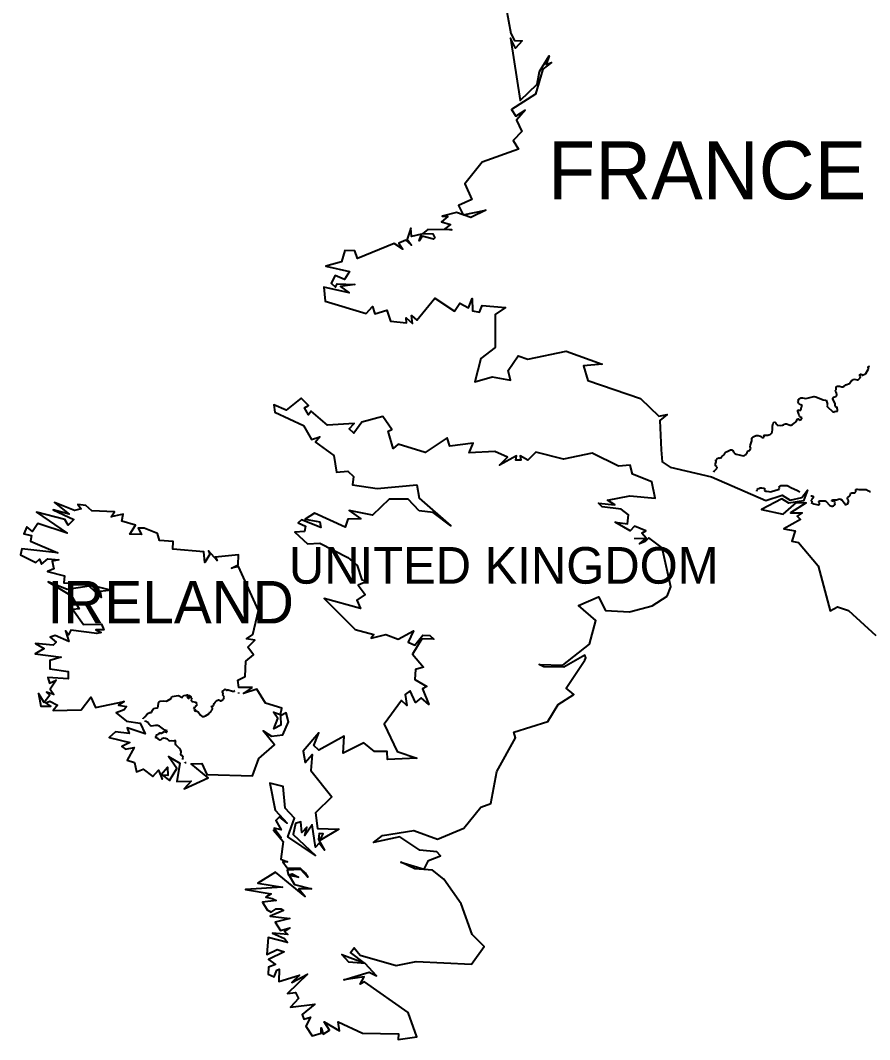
# Model space of a CAD drawing. Header units: metres. Extents: x 0 to 1325, y -1 to 773.
# Drawn here: x 624 to 682.6, y 141.2 to 211.6 of the extents above; entities that cross this region are included whole.
import ezdxf
from ezdxf.enums import TextEntityAlignment as Align

# ---------------------------------------------------------------- set-up
doc = ezdxf.new("R2010")
doc.units = ezdxf.units.M

msp = doc.modelspace()

# ---------------------------------------------------------------- linework, layer by layer
at = {"layer": 'CUT'}
msp.add_lwpolyline([(657.06, 215.088), (657.87, 210.688), (658.13, 210.198), (658.65, 210.178), (658.19, 209.678), (657.86, 210.368), (658.51, 206.078), (659.68, 207.188), (659.86, 208.058), (660.53, 209.148), (660.31, 208.558), (660.68, 208.688), (660.09, 208.228), (659.57, 206.498), (657.91, 205.438), (658.22, 204.988), (658.87, 205.398), (658.26, 204.708), (658.64, 203.928), (658.04, 203.298), (658.41, 202.708), (655.89, 201.818), (654.7, 200.318), (655.17, 199.238), (654.25, 198.818), (654.58, 198.178), (656.14, 198.498), (655.1, 197.998), (654.11, 198.338), (653.14, 198.088), (653.53, 198.048), (653.09, 197.698), (653.7, 197.508), (653.32, 197.198), (653.8, 197.128), (652.13, 197.158), (651.79, 196.878), (652.49, 196.868), (652.62, 196.578), (652.54, 196.488), (651.75, 196.708), (651.55, 196.388), (651.7, 196.838), (651, 196.688), (650.97, 197.258), (650.72, 196.498), (651.02, 196.068), (650.63, 196.418), (650.14, 196.228), (650.42, 195.808), (649.82, 196.198), (647.29, 195.168), (647.1, 195.688), (646.41, 195.718), (646.18, 194.928), (645.1, 194.618), (646.73, 194.268), (646.38, 193.718), (645.73, 193.978), (645.47, 193.458), (645.77, 193.178), (645.88, 193.418), (647.09, 193.368), (646.11, 193.228), (646.71, 192.778), (644.95, 193.188), (645.05, 192.218), (647.87, 191.358), (648.32, 191.838), (648.48, 191.348), (649.31, 191.588), (649.56, 190.838), (650.67, 190.708), (650.65, 191.068), (651.08, 190.678), (651, 191.228), (651.39, 190.908), (652.63, 192.418), (653.98, 191.518), (654.35, 192.068), (654.95, 191.748), (655.21, 192.388), (655.22, 191.548), (655.71, 191.448), (655.89, 191.908), (657.51, 191.778), (656.78, 191.288), (656.8, 189.018), (655.81, 188.258), (655.38, 186.638), (656.59, 186.988), (657.85, 186.768), (657.69, 187.428), (658.37, 188.448), (659.04, 188.218), (661.69, 188.758), (664.18, 187.858), (662.88, 187.738), (663.18, 186.738), (666.82, 185.498), (668.1, 184.278), (668.66, 184.388), (668.17, 183.978), (668.25, 181.938), (668.32, 181.118), (668.87, 180.748), (671.73, 180.088), (675.48, 178.448), (676.61, 178.808), (677.16, 178.478), (677.96, 178.648), (678.36, 179.158), (678.09, 178.438), (677.06, 178.258), (676.59, 178.568), (675.19, 177.818), (676.67, 177.498), (677.61, 178.308), (678.26, 178.298), (677.18, 177.598), (677.98, 177.598), (677.64, 177.358), (677.87, 177.128), (676.72, 176.488), (677.51, 176.358), (677.28, 175.648), (677.74, 175.558), (679.09, 173.928), (679.92, 170.838), (680.44, 171.108), (681.19, 170.858), (683.08, 169.118)], dxfattribs=at)
for points in [[(651.55, 177.728), (650.78, 178.538), (649.47, 178.538), (648.31, 177.428), (646.71, 177.768), (647.52, 177.178), (646.62, 177.168), (646.43, 176.618), (644.31, 177.568), (643.66, 177.168), (644.67, 176.988), (644.74, 176.588), (643.42, 177.108), (643.18, 176.898), (643.69, 176.678), (643.63, 176.298), (642.95, 176.258), (643.84, 175.458), (644.68, 175.508), (646.62, 174.518), (647.27, 173.958), (647.57, 172.968), (647.97, 172.878), (647.32, 172.598), (647.82, 171.958), (647.23, 171.568), (647.49, 170.998), (644.97, 171.678), (647.12, 169.548), (648.4, 169.188), (648.23, 168.948), (649.24, 169.188), (650.09, 168.878), (651.14, 169.458), (650.77, 168.668), (651.24, 168.458), (651.79, 169.158), (652.28, 169.138), (652.56, 168.878), (651.73, 168.888), (651.08, 167.838), (651.83, 166.948), (651.28, 166.778), (651.25, 166.088), (652.07, 165.618), (651.76, 165.448), (652.21, 164.358), (651.68, 164.828), (651.28, 164.498), (650.92, 165.298), (650.57, 165.048), (650.7, 164.288), (650.33, 164.648), (649.12, 163.018), (650.03, 161.128), (651.38, 160.658), (649.36, 160.558), (649.32, 161.128), (648.45, 161.118), (647.73, 161.718), (646.29, 161.008), (646.37, 162.168), (644.62, 161.218), (644.26, 161.528), (644.62, 162.408), (643.52, 161.148), (643.67, 160.368), (644.14, 160.908), (644.07, 159.808), (645.5, 157.988), (644.39, 156.888), (644.52, 155.798), (646, 155.758), (644.69, 154.968), (644.91, 155.428), (644.64, 155.448), (644.59, 155.038), (645, 154.308), (644.64, 154.798), (644.39, 154.508), (644.16, 156.048), (643.64, 155.328), (643.78, 155.898), (643.43, 155.538), (643.36, 156.258), (643.01, 156.148), (642.85, 155.398), (644.39, 153.938), (642.46, 155.238), (642.93, 156.508), (642.29, 157.218), (642.16, 158.698), (641.22, 158.928), (641.59, 157.068), (642.42, 156.178), (641.89, 156.608), (641.64, 156.358), (642, 155.718), (641.53, 155.818), (642, 155.188), (641.49, 155.678), (642.15, 154.908), (641.99, 153.678), (642.45, 153.508), (642.12, 153.508), (642.42, 153.088), (643.33, 153.058), (643.66, 152.738), (643.86, 152.438), (643.36, 152.978), (642.42, 152.938), (642.52, 152.578), (642.78, 152.678), (643.21, 152.438), (642.57, 152.548), (642.93, 151.938), (644.11, 151.648), (643.22, 151.648), (643.66, 151.118), (641.62, 152.798), (640.39, 152.038), (642.1, 151.758), (639.55, 151.588), (641.31, 151.288), (640.96, 151.058), (641.4, 150.978), (641.67, 150.828), (640.71, 150.718), (641.04, 150.178), (641.32, 150.018), (641.67, 150.268), (641.99, 150.248), (642.17, 150.138), (641.24, 149.758), (642.62, 149.598), (641.59, 149.328), (641.97, 148.758), (642.6, 148.948), (642.25, 148.698), (642.48, 148.478), (641.41, 148.588), (642.25, 148.198), (642.45, 147.938), (641.12, 148.288), (641.01, 147.098), (641.74, 147.458), (642.21, 147.298), (641.13, 146.758), (641.62, 146.408), (641.14, 146.228), (641.11, 145.748), (641.53, 145.558), (641.7, 146.028), (641.87, 146.088), (641.84, 145.238), (643.28, 145.678), (642.75, 145.168), (643.84, 145.748), (642.45, 144.408), (642.99, 144.488), (643.21, 144.068), (642.65, 143.458), (644.34, 143.668), (643.46, 142.968), (643.57, 142.638), (644.04, 142.788), (643.71, 142.148), (644.14, 141.488), (644.77, 141.678), (644.77, 142.048), (644.92, 141.608), (645.35, 141.878), (644.98, 142.458), (646.03, 141.828), (645.95, 142.458), (647.63, 141.678), (650.12, 141.638), (650.08, 141.228), (651.39, 141.428), (650.79, 143.108), (647.77, 145.208), (647.47, 145.048), (647.74, 145.568), (646.33, 145.348), (648.09, 145.888), (648.59, 145.628), (647.82, 146.478), (646.69, 146.568), (646.2, 147.108), (647.74, 146.518), (646.81, 147.248), (647.06, 147.568), (647.47, 147.058), (649.95, 146.338), (651.33, 146.628), (655.15, 146.448), (656.02, 147.658), (655.21, 148.478), (654.45, 150.608), (653.25, 152.298), (652.46, 152.938), (651.24, 153.028), (650.27, 153.478), (651.88, 152.998), (652.18, 153.588), (653.02, 153.908), (652.75, 154.198), (651.59, 154.318), (650.2, 155.238), (648.38, 154.828), (649, 155.318), (651.17, 155.658), (652.8, 155.078), (654.63, 155.828), (655.81, 157.278), (656.5, 157.528), (656.91, 159.728), (658.19, 162.058), (658.07, 162.448), (660.43, 163.198), (661.14, 164.368), (662.22, 165.048), (661.69, 165.498), (662.99, 167.418), (663.05, 167.578), (662.98, 167.768), (661.54, 166.948), (660.16, 166.968), (659.83, 167.128), (661.47, 167.088), (663.31, 168.538), (663.74, 170.168), (662.54, 171.198), (663.92, 171.788), (664.41, 170.858), (666.06, 170.758), (667.64, 171.178), (668.66, 171.848), (668.93, 172.498), (668.32, 175.188), (667.4, 175.878), (667.15, 175.618), (666.76, 175.448), (667.18, 175.798), (666.43, 175.818), (667.22, 175.848), (666.92, 176.188), (667.2, 176.348), (666.42, 176.688), (666.11, 176.358), (665.07, 176.958), (665.92, 176.848), (666, 177.468), (665.5, 177.858), (664.18, 178.008), (663.92, 178.268), (665.06, 178.148), (664.54, 178.468), (666.1, 178.778), (667.83, 178.608), (667.6, 179.738), (666.28, 180.278), (666.11, 180.878), (665.31, 180.818), (663.5, 181.708), (661.51, 181.298), (659.59, 181.788), (659.04, 181.238), (658.51, 181.538), (658.56, 181.238), (658.21, 181.238), (658.26, 181.538), (657.1, 180.878), (657.65, 181.448), (656.76, 181.838), (655, 181.738), (655.27, 182.408), (653.67, 182.198), (653.47, 182.768), (651.96, 181.768), (650.1, 182.338), (649.75, 182.038), (649.41, 183.228), (649.66, 183.358), (649.03, 184.248), (647.58, 183.868), (647.04, 183.098), (646.71, 183.398), (647.06, 183.758), (645.22, 183.658), (644.09, 184.618), (643.9, 184.368), (643.63, 184.848), (643.89, 185.018), (643.39, 185.508), (642.35, 184.688), (641.5, 185.058), (641.58, 184.538), (643.55, 183.628), (644.11, 182.668), (644.67, 182.838), (644.39, 182.468), (645.65, 181.568), (645.84, 180.408), (646.61, 180.478), (647.01, 180.108), (646.94, 179.538), (648.63, 179.268), (651.38, 179.538), (651.55, 178.608), (653.73, 176.698), (652.51, 177.618), (651.55, 177.728)], [(640.02, 165.548), (639.09, 165.538), (639.02, 166.038), (639.52, 166.298), (639.57, 167.348), (640.11, 167.788), (639.7, 168.328), (640.19, 168.798), (639.61, 168.898), (640.06, 169.208), (640.44, 170.848), (639.07, 173.888), (638.59, 173.788), (639.04, 173.998), (639.06, 174.698), (637.45, 174.538), (637.6, 174.298), (636.99, 174.968), (637.09, 174.738), (636.75, 174.158), (636.67, 174.908), (634.53, 175.088), (634.56, 175.628), (633.61, 175.688), (633.46, 176.168), (632.56, 176.548), (632.13, 176.538), (632.37, 176.108), (631.55, 176.118), (631.96, 176.738), (631, 177.028), (631.1, 177.498), (630.27, 177.328), (630.49, 177.668), (628.93, 177.728), (628.51, 178.108), (627.97, 178.168), (628.2, 177.868), (627.74, 177.748), (626.36, 178.308), (627.37, 177.498), (626.26, 177.798), (627.69, 177.138), (627.31, 176.758), (627.07, 177.128), (625.12, 177.638), (627.24, 176.188), (625.2, 176.858), (624.83, 176.318), (624.44, 176.628), (624.24, 176.158), (624.76, 176.038), (624.71, 175.638), (626.58, 174.838), (624.09, 175.108), (624, 174.698), (625.06, 174.168), (625.32, 174.398), (625.47, 174.058), (625.89, 174.418), (626.66, 174.358), (626.2, 174.268), (626.3, 173.738), (625.88, 173.548), (627.04, 173.248), (626.99, 172.768), (628.37, 172.738), (630.29, 172.258), (629.52, 172.158), (629.59, 171.748), (628.76, 172.538), (627.24, 172.298), (625.93, 172.838), (627.54, 171.868), (628.07, 170.968), (627.62, 170.928), (628.37, 169.898), (629.61, 169.908), (629.76, 169.528), (629.21, 169.528), (629.59, 169.328), (629.29, 169.258), (627.49, 169.498), (627.33, 169.178), (627.12, 169.458), (627.34, 168.708), (626.41, 169.128), (626.05, 169.018), (626.48, 168.668), (626.26, 168.468), (625.04, 168.568), (625.65, 168.228), (625.03, 167.858), (626.81, 167.638), (626.03, 167.398), (626.03, 166.818), (627.29, 166.648), (627.29, 166.128), (625.9, 166.228), (626, 165.848), (626.48, 166.038), (626.05, 165.418), (626.31, 165.048), (625.8, 165.218), (626.03, 165.018), (625.65, 164.508), (625.26, 165.128), (625.42, 164.258), (626.1, 164.258), (625.75, 164.488), (626.03, 164.588), (626.56, 164.328), (626.27, 163.958), (628.19, 164.008), (628.86, 164.878), (629.19, 164.148), (631.17, 164.568), (630.77, 164.328), (631.32, 164.218), (631.17, 164.008), (630.61, 163.798), (631.34, 163.208), (632.28, 163.078), (632.61, 162.338), (631.37, 162.758), (631.51, 162.368), (630.58, 162.478), (630.13, 162.078), (631.55, 161.748), (631, 161.468), (631.25, 161.288), (631.86, 161.398), (631.37, 160.518), (631.88, 160.358), (632.03, 159.708), (632.48, 159.898), (633.14, 159.398), (633.55, 159.828), (633.8, 159.218), (633.73, 159.538), (634.15, 160.028), (634.18, 159.468), (633.82, 159.478), (634.3, 159.118), (634.8, 159.938), (634.23, 160.768), (635.01, 160.308), (634.81, 159.048), (635.79, 159.078), (635.32, 158.548), (636.96, 159.308), (635.79, 160.278), (636.54, 160.288), (636.87, 159.538), (640.04, 159.448), (640.47, 160.628), (641.56, 161.588), (640.76, 162.548), (641.34, 162.168), (642.12, 162.278), (642.51, 163.158), (642.35, 163.798), (641.97, 163.578), (641.98, 162.938), (641.51, 162.688), (641.79, 163.388), (641.49, 163.838), (641.96, 163.678), (642.06, 164.108), (640.92, 164.448), (640.32, 165.418), (639.42, 165.118), (640.02, 165.548)]]:
    msp.add_lwpolyline(points, close=True, dxfattribs=at)
at = {"layer": 'SCORE'}
for points in [[(682.31, 187.168), (682.34, 187.188)], [(682.34, 187.188), (682.38, 187.218)], [(682.38, 187.218), (682.56, 187.488)], [(682.56, 187.668), (682.58, 187.708)], [(682.56, 187.628), (682.56, 187.668)], [(682.57, 187.578), (682.56, 187.628)], [(682.56, 187.488), (682.58, 187.528)], [(682.58, 187.528), (682.57, 187.578)], [(682.58, 187.708), (682.66, 187.728)], [(681.07, 186.468), (681.2, 186.498)], [(681.2, 186.498), (681.25, 186.528)], [(681.25, 186.528), (681.4, 186.728)], [(681.4, 186.728), (681.46, 186.768)], [(681.46, 186.768), (681.53, 186.808)], [(681.53, 186.808), (681.61, 186.828)], [(681.61, 186.828), (681.78, 186.788)], [(681.78, 186.788), (681.86, 186.788)], [(681.86, 186.788), (681.93, 186.858)], [(681.93, 186.858), (682, 186.928)], [(681.97, 187.098), (681.98, 187.148)], [(681.98, 187.038), (681.97, 187.098)], [(681.98, 187.148), (682, 187.168)], [(682.01, 187.018), (681.98, 187.038)], [(682, 187.168), (682.06, 187.178)], [(682, 186.928), (682.03, 186.998)], [(682.03, 186.998), (682.01, 187.018)], [(682.06, 187.178), (682.09, 187.168)], [(682.09, 187.168), (682.11, 187.148)], [(682.11, 187.148), (682.12, 187.118)], [(682.12, 187.118), (682.14, 187.108)], [(682.14, 187.108), (682.16, 187.108)], [(682.16, 187.108), (682.2, 187.128)], [(682.2, 187.128), (682.31, 187.168)], [(680.3, 186.038), (680.34, 186.088)], [(680.3, 186.018), (680.3, 186.038)], [(680.3, 185.988), (680.3, 186.018)], [(680.33, 185.958), (680.3, 185.988)], [(680.35, 185.928), (680.33, 185.958)], [(680.34, 186.088), (680.35, 186.118)], [(680.35, 186.298), (680.38, 186.338)], [(680.35, 186.118), (680.35, 186.298)], [(680.37, 185.868), (680.35, 185.928)], [(680.39, 185.828), (680.37, 185.868)], [(680.38, 186.338), (680.48, 186.348)], [(680.39, 185.788), (680.39, 185.828)], [(680.39, 185.728), (680.39, 185.788)], [(680.48, 186.348), (680.56, 186.338)], [(680.56, 186.338), (680.72, 186.288)], [(680.72, 186.288), (680.79, 186.288)], [(680.79, 186.288), (680.8, 186.288)], [(680.8, 186.288), (680.86, 186.318)], [(680.86, 186.318), (681, 186.428)], [(681, 186.428), (681.07, 186.468)], [(677.69, 185.278), (677.71, 185.288)], [(677.71, 185.228), (677.69, 185.278)], [(677.71, 185.288), (677.73, 185.358)], [(677.73, 185.188), (677.71, 185.228)], [(677.73, 185.358), (677.74, 185.438)], [(677.75, 185.158), (677.73, 185.188)], [(677.74, 185.438), (677.91, 185.528)], [(677.82, 185.108), (677.75, 185.158)], [(677.91, 185.058), (677.82, 185.108)], [(677.91, 185.528), (677.96, 185.538)], [(677.96, 185.538), (678.02, 185.528)], [(678.02, 185.528), (678.24, 185.498)], [(678.24, 185.498), (678.8, 185.628)], [(678.8, 185.628), (678.82, 185.638)], [(678.82, 185.638), (678.93, 185.618)], [(678.93, 185.618), (679.45, 185.408)], [(679.45, 185.408), (679.6, 185.388)], [(679.6, 185.388), (679.64, 185.368)], [(679.64, 185.368), (679.67, 185.308)], [(679.67, 185.308), (679.7, 185.228)], [(679.7, 185.228), (679.73, 185.078)], [(679.73, 185.078), (679.72, 185.048)], [(680.11, 185.508), (680.16, 185.578)], [(680.12, 185.438), (680.11, 185.508)], [(680.26, 185.138), (680.12, 185.438)], [(680.16, 185.578), (680.33, 185.638)], [(680.27, 185.088), (680.26, 185.138)], [(680.26, 185.048), (680.27, 185.088)], [(680.33, 185.638), (680.39, 185.728)], [(677.69, 184.698), (677.74, 184.718)], [(677.69, 184.608), (677.69, 184.698)], [(677.76, 184.418), (677.69, 184.608)], [(677.74, 184.718), (677.81, 184.688)], [(677.78, 184.328), (677.76, 184.418)], [(677.81, 184.688), (677.85, 184.688)], [(677.85, 184.688), (677.89, 184.698)], [(677.89, 184.698), (677.95, 184.908)], [(678, 185.018), (677.91, 185.058)], [(677.95, 184.908), (677.97, 184.948)], [(677.97, 184.948), (678, 184.988)], [(678, 184.988), (678, 185.018)], [(679.71, 185.018), (679.7, 184.988)], [(679.7, 184.988), (679.71, 184.948)], [(679.72, 185.048), (679.71, 185.018)], [(679.71, 184.948), (679.73, 184.908)], [(679.73, 184.908), (680.12, 184.578)], [(680.12, 184.578), (680.22, 184.538)], [(680.22, 184.538), (680.24, 184.608)], [(680.24, 184.608), (680.28, 184.618)], [(680.27, 184.998), (680.26, 185.048)], [(680.34, 184.878), (680.27, 184.998)], [(680.28, 184.618), (680.4, 184.598)], [(680.36, 184.868), (680.34, 184.878)], [(680.4, 184.908), (680.36, 184.868)], [(680.41, 184.818), (680.4, 184.908)], [(680.4, 184.598), (680.43, 184.638)], [(680.43, 184.718), (680.41, 184.818)], [(680.43, 184.638), (680.43, 184.718)], [(675.94, 183.578), (675.98, 183.778)], [(675.98, 183.778), (676.11, 183.878)], [(676.11, 183.878), (676.12, 183.848)], [(676.12, 183.848), (676.13, 183.838)], [(676.13, 183.838), (676.13, 183.848)], [(676.13, 183.848), (676.15, 183.838)], [(676.15, 183.838), (676.16, 183.818)], [(676.16, 183.818), (676.17, 183.778)], [(676.17, 183.778), (676.24, 183.688)], [(676.24, 183.688), (676.27, 183.658)], [(676.63, 183.648), (676.71, 183.678)], [(676.71, 183.678), (676.77, 183.718)], [(676.77, 183.718), (676.84, 183.748)], [(676.84, 183.748), (676.92, 183.748)], [(676.92, 183.748), (677.16, 183.658)], [(677.23, 183.658), (677.31, 183.678)], [(677.31, 183.678), (677.43, 183.798)], [(677.43, 183.798), (677.51, 183.838)], [(677.51, 183.838), (677.58, 183.888)], [(677.58, 183.888), (677.68, 184.078)], [(677.68, 184.078), (677.75, 184.098)], [(677.75, 184.098), (677.78, 184.078)], [(677.78, 184.078), (677.77, 184.048)], [(677.77, 184.048), (677.78, 184.018)], [(677.8, 184.288), (677.78, 184.328)], [(677.78, 184.018), (677.82, 183.998)], [(677.84, 184.238), (677.8, 184.288)], [(677.82, 183.998), (677.85, 184.008)], [(677.93, 184.188), (677.84, 184.238)], [(677.85, 184.008), (677.9, 184.038)], [(677.9, 184.038), (677.95, 184.068)], [(677.96, 184.148), (677.93, 184.188)], [(677.95, 184.068), (677.97, 184.098)], [(677.97, 184.098), (677.96, 184.148)], [(675.33, 182.938), (675.38, 182.968)], [(675.38, 182.968), (675.62, 182.968)], [(675.62, 182.968), (675.7, 182.978)], [(675.7, 182.978), (675.78, 183.018)], [(675.78, 183.018), (675.85, 183.078)], [(675.85, 183.078), (675.91, 183.168)], [(675.91, 183.168), (675.94, 183.348)], [(675.94, 183.348), (675.94, 183.578)], [(676.27, 183.658), (676.32, 183.648)], [(676.32, 183.648), (676.48, 183.638)], [(676.48, 183.638), (676.63, 183.648)], [(677.16, 183.658), (677.23, 183.658)], [(674.39, 182.148), (674.42, 182.288)], [(674.42, 182.288), (674.51, 182.558)], [(674.51, 182.558), (674.52, 182.718)], [(674.52, 182.718), (674.54, 182.768)], [(674.54, 182.768), (674.6, 182.838)], [(674.6, 182.838), (674.65, 182.868)], [(674.65, 182.868), (674.81, 182.938)], [(674.81, 182.938), (674.87, 182.948)], [(674.87, 182.948), (674.96, 182.938)], [(674.96, 182.938), (675.12, 182.888)], [(675.12, 182.888), (675.17, 182.858)], [(675.17, 182.858), (675.21, 182.828)], [(675.21, 182.828), (675.25, 182.808)], [(675.25, 182.808), (675.3, 182.808)], [(675.3, 182.808), (675.35, 182.818)], [(675.37, 182.888), (675.33, 182.938)], [(675.35, 182.818), (675.37, 182.848)], [(675.37, 182.848), (675.37, 182.888)], [(672.46, 181.508), (672.6, 181.608)], [(672.6, 181.608), (672.62, 181.648)], [(672.62, 181.648), (672.67, 181.738)], [(672.67, 181.738), (672.69, 181.768)], [(672.69, 181.768), (672.76, 181.818)], [(672.76, 181.818), (673.05, 181.938)], [(673.05, 181.938), (673.07, 181.938)], [(673.07, 181.938), (673.13, 181.948)], [(673.13, 181.948), (673.17, 181.918)], [(673.17, 181.918), (673.28, 181.758)], [(673.28, 181.758), (673.35, 181.698)], [(673.35, 181.698), (673.44, 181.658)], [(673.44, 181.658), (673.63, 181.598)], [(673.63, 181.598), (673.92, 181.528)], [(674.02, 181.548), (674.08, 181.598)], [(674.08, 181.598), (674.14, 181.688)], [(674.14, 181.688), (674.19, 181.768)], [(674.19, 181.768), (674.24, 181.858)], [(674.24, 181.858), (674.27, 181.888)], [(674.27, 181.888), (674.32, 181.898)], [(674.32, 181.898), (674.37, 181.908)], [(674.37, 181.908), (674.4, 181.958)], [(674.44, 182.068), (674.39, 182.148)], [(674.4, 181.958), (674.44, 182.068)], [(671.98, 180.908), (672.06, 181.118)], [(672.01, 180.868), (671.98, 180.908)], [(672.09, 180.788), (672.01, 180.868)], [(672.02, 181.228), (672.03, 181.248)], [(672.02, 181.208), (672.02, 181.228)], [(672.05, 181.148), (672.02, 181.208)], [(672.03, 181.248), (672.08, 181.268)], [(672.06, 181.118), (672.05, 181.148)], [(672.08, 181.268), (672.09, 181.278)], [(672.09, 181.278), (672.13, 181.338)], [(672.13, 181.338), (672.14, 181.368)], [(672.14, 181.368), (672.17, 181.378)], [(672.17, 181.378), (672.23, 181.388)], [(672.23, 181.388), (672.26, 181.388)], [(672.26, 181.388), (672.32, 181.378)], [(672.32, 181.378), (672.36, 181.388)], [(672.36, 181.388), (672.41, 181.408)], [(672.41, 181.408), (672.43, 181.438)], [(672.43, 181.438), (672.44, 181.468)], [(672.44, 181.468), (672.46, 181.508)], [(673.92, 181.528), (674.02, 181.548)], [(671.88, 180.408), (671.91, 180.468)], [(671.91, 180.468), (672.04, 180.598)], [(672.04, 180.598), (672.1, 180.668)], [(672.11, 180.768), (672.09, 180.788)], [(672.1, 180.668), (672.11, 180.768)], [(676.42, 179.408), (676.47, 179.458)], [(676.47, 179.458), (676.52, 179.478)], [(676.52, 179.478), (676.95, 179.478)], [(676.95, 179.478), (677.04, 179.448)], [(677.04, 179.448), (677.2, 179.338)], [(674.85, 179.098), (674.89, 179.198)], [(674.89, 179.198), (674.98, 179.278)], [(674.98, 179.278), (675.01, 179.288)], [(675.01, 179.288), (675.09, 179.318)], [(675.09, 179.318), (675.21, 179.328)], [(675.21, 179.328), (675.39, 179.308)], [(675.39, 179.308), (675.4, 179.258)], [(675.4, 179.258), (675.39, 179.198)], [(675.39, 179.198), (675.39, 179.148)], [(675.39, 179.148), (675.43, 179.108)], [(675.43, 179.108), (675.49, 179.098)], [(675.49, 179.098), (675.55, 179.098)], [(675.55, 179.098), (675.69, 179.068)], [(675.69, 179.068), (675.79, 179.058)], [(675.79, 179.058), (675.88, 179.078)], [(675.88, 179.078), (676.33, 179.198)], [(676.33, 179.198), (676.4, 179.238)], [(676.4, 179.238), (676.42, 179.298)], [(676.41, 179.358), (676.42, 179.408)], [(676.42, 179.298), (676.41, 179.358)], [(677.2, 179.338), (677.66, 179.148)], [(677.66, 179.148), (677.82, 179.038)], [(678.59, 178.768), (678.67, 178.768)], [(678.67, 178.768), (678.74, 178.738)], [(681.15, 178.648), (681.28, 178.768)], [(681.28, 178.768), (681.3, 178.808)], [(681.3, 178.808), (681.34, 178.918)], [(681.34, 178.918), (681.36, 178.948)], [(681.36, 178.948), (681.42, 178.978)], [(681.42, 178.978), (681.56, 178.968)], [(681.56, 178.968), (681.63, 178.978)], [(681.63, 178.978), (681.69, 179.048)], [(681.69, 179.048), (681.7, 179.218)], [(681.7, 179.218), (681.76, 179.228)], [(681.76, 179.228), (681.78, 179.228)], [(681.78, 179.228), (681.9, 179.198)], [(681.9, 179.198), (682.33, 179.218)], [(682.33, 179.218), (682.41, 179.198)], [(682.41, 179.198), (682.57, 179.108)], [(682.57, 179.108), (682.64, 179.078)], [(682.64, 179.078), (682.72, 179.078)], [(678.65, 178.358), (678.61, 178.318)], [(678.61, 178.318), (678.8, 178.228)], [(678.65, 178.528), (678.62, 178.478)], [(678.62, 178.478), (678.62, 178.428)], [(678.62, 178.428), (678.65, 178.398)], [(678.73, 178.608), (678.65, 178.528)], [(678.65, 178.398), (678.65, 178.358)], [(678.75, 178.658), (678.73, 178.608)], [(678.74, 178.738), (678.75, 178.658)], [(678.8, 178.228), (679, 178.168)], [(679, 178.168), (679.11, 178.148)], [(679.11, 178.148), (679.16, 178.158)], [(679.14, 178.388), (679.21, 178.428)], [(679.15, 178.338), (679.14, 178.388)], [(679.18, 178.278), (679.15, 178.338)], [(679.16, 178.158), (679.18, 178.198)], [(679.18, 178.198), (679.18, 178.278)], [(679.21, 178.428), (679.26, 178.438)], [(679.26, 178.438), (679.37, 178.418)], [(679.37, 178.418), (679.48, 178.438)], [(679.48, 178.438), (679.54, 178.438)], [(679.54, 178.438), (679.59, 178.428)], [(679.59, 178.428), (679.63, 178.398)], [(679.63, 178.398), (679.91, 178.108)], [(679.91, 178.108), (680.03, 178.058)], [(680.03, 178.458), (680.11, 178.488)], [(680.05, 178.408), (680.03, 178.458)], [(680.03, 178.058), (680.09, 178.058)], [(680.09, 178.398), (680.05, 178.408)], [(680.25, 178.458), (680.09, 178.398)], [(680.09, 178.058), (680.16, 178.088)], [(680.11, 178.488), (680.36, 178.498)], [(680.16, 178.088), (680.22, 178.118)], [(680.22, 178.378), (680.25, 178.458)], [(680.24, 178.298), (680.22, 178.378)], [(680.22, 178.118), (680.25, 178.158)], [(680.26, 178.228), (680.24, 178.298)], [(680.25, 178.158), (680.26, 178.228)], [(680.36, 178.498), (680.43, 178.518)], [(680.43, 178.518), (680.57, 178.568)], [(680.57, 178.568), (680.65, 178.548)], [(680.65, 178.548), (680.75, 178.478)], [(680.75, 178.478), (680.83, 178.378)], [(680.83, 178.378), (680.89, 178.298)], [(680.89, 178.298), (680.91, 178.238)], [(680.91, 178.238), (680.93, 178.198)], [(680.93, 178.198), (680.95, 178.168)], [(680.95, 178.168), (681, 178.148)], [(681, 178.148), (681.01, 178.168)], [(681.01, 178.168), (681.12, 178.228)], [(681.12, 178.228), (681.2, 178.338)], [(681.13, 178.608), (681.15, 178.648)], [(681.14, 178.498), (681.13, 178.608)], [(681.18, 178.418), (681.14, 178.498)], [(681.2, 178.338), (681.18, 178.418)], [(638, 165.308), (638.1, 165.408)], [(638.1, 165.408), (638.15, 165.428)], [(638.15, 165.428), (638.17, 165.418)], [(638.17, 165.418), (638.19, 165.388)], [(638.19, 165.388), (638.21, 165.368)], [(634.14, 164.608), (634.41, 164.768)], [(634.41, 164.768), (634.43, 164.798)], [(634.43, 164.798), (634.44, 164.838)], [(634.44, 164.838), (634.45, 164.888)], [(634.45, 164.888), (634.49, 164.908)], [(634.49, 164.908), (634.89, 164.988)], [(634.89, 164.988), (634.97, 164.968)], [(634.97, 164.968), (635.12, 164.878)], [(635.12, 164.878), (635.21, 164.878)], [(635.21, 164.878), (635.17, 164.928)], [(635.17, 164.928), (635.18, 164.928)], [(635.18, 164.928), (635.22, 164.928)], [(635.22, 164.928), (635.25, 164.938)], [(635.25, 164.938), (635.28, 164.978)], [(635.28, 164.998), (635.3, 165.008)], [(635.28, 164.978), (635.28, 164.998)], [(635.3, 165.008), (635.35, 164.998)], [(635.35, 164.998), (635.53, 165.038)], [(635.59, 165.038), (635.51, 164.898)], [(635.51, 164.898), (635.51, 164.858)], [(635.51, 164.858), (635.54, 164.838)], [(635.53, 165.038), (635.57, 165.038)], [(635.54, 164.838), (635.65, 164.778)], [(635.57, 165.038), (635.59, 165.038)], [(635.64, 164.978), (635.65, 164.998)], [(635.65, 164.938), (635.64, 164.978)], [(635.65, 164.998), (635.71, 164.978)], [(635.65, 164.878), (635.65, 164.938)], [(635.65, 164.828), (635.65, 164.878)], [(635.66, 164.798), (635.65, 164.828)], [(635.65, 164.778), (635.66, 164.798)], [(635.71, 164.978), (635.74, 164.948)], [(635.74, 164.948), (635.77, 164.908)], [(635.78, 164.848), (635.76, 164.798)], [(635.76, 164.798), (635.83, 164.768)], [(635.77, 164.908), (635.78, 164.848)], [(635.79, 164.718), (635.78, 164.698)], [(635.78, 164.698), (635.8, 164.648)], [(635.83, 164.748), (635.79, 164.718)], [(635.83, 164.768), (635.83, 164.748)], [(637.6, 164.648), (637.68, 164.688)], [(637.68, 164.688), (637.72, 164.688)], [(637.72, 164.688), (637.75, 164.668)], [(637.75, 164.668), (637.78, 164.628)], [(637.9, 164.638), (637.98, 164.688)], [(637.94, 165.268), (638, 165.308)], [(638, 165.148), (637.94, 165.268)], [(637.96, 165.038), (638, 165.098)], [(638.05, 164.948), (637.96, 165.038)], [(637.98, 164.688), (638.03, 164.738)], [(638, 165.098), (638, 165.148)], [(638.03, 164.738), (638.06, 164.768)], [(638.08, 164.858), (638.05, 164.948)], [(638.06, 164.768), (638.08, 164.858)], [(638.21, 165.368), (638.23, 165.348)], [(638.23, 165.348), (638.26, 165.348)], [(638.26, 165.348), (638.31, 165.368)], [(638.31, 165.368), (638.34, 165.368)], [(638.34, 165.368), (638.66, 165.278)], [(638.66, 165.278), (638.76, 165.268)], [(638.76, 165.278), (638.77, 165.298)], [(638.76, 165.268), (638.76, 165.278)], [(638.77, 165.298), (638.8, 165.328)], [(638.8, 165.328), (638.81, 165.338)], [(639.06, 165.188), (639.06, 165.158)], [(639.06, 165.158), (639.06, 165.128)], [(639.06, 165.128), (639.07, 165.118)], [(633.05, 163.808), (633.13, 163.968)], [(633.13, 163.968), (633.17, 164.038)], [(633.17, 164.038), (633.24, 164.098)], [(633.24, 164.098), (633.27, 164.108)], [(633.27, 164.108), (633.3, 164.118)], [(633.3, 164.118), (633.44, 164.128)], [(633.44, 164.128), (633.5, 164.168)], [(633.5, 164.168), (633.52, 164.248)], [(633.52, 164.248), (633.54, 164.468)], [(633.54, 164.468), (633.58, 164.548)], [(633.58, 164.548), (633.66, 164.588)], [(633.66, 164.588), (633.86, 164.608)], [(633.86, 164.608), (634.08, 164.598)], [(634.08, 164.598), (634.14, 164.608)], [(635.8, 164.648), (635.82, 164.618)], [(635.82, 164.618), (635.85, 164.598)], [(635.85, 164.598), (635.89, 164.568)], [(635.89, 164.568), (636.09, 164.528)], [(635.97, 164.128), (635.96, 164.078)], [(635.96, 164.078), (635.98, 164.078)], [(636.09, 164.178), (635.97, 164.128)], [(635.98, 164.078), (636, 164.078)], [(636, 164.078), (636.02, 164.058)], [(636.02, 164.058), (636.03, 164.058)], [(636.03, 163.978), (636.02, 163.948)], [(636.03, 164.058), (636.06, 164.018)], [(636.05, 164.008), (636.03, 163.978)], [(636.06, 164.008), (636.05, 164.008)], [(636.06, 164.018), (636.06, 164.008)], [(636.2, 164.338), (636.07, 164.248)], [(636.07, 164.248), (636.09, 164.178)], [(636.09, 164.528), (636.17, 164.478)], [(636.17, 164.478), (636.15, 164.398)], [(636.15, 164.398), (636.2, 164.338)], [(637.17, 164.218), (637.3, 164.268)], [(637.23, 164.188), (637.17, 164.218)], [(637.18, 163.888), (637.21, 163.968)], [(637.21, 163.968), (637.26, 164.058)], [(637.26, 164.138), (637.23, 164.188)], [(637.26, 164.058), (637.26, 164.138)], [(637.3, 164.268), (637.33, 164.298)], [(637.33, 164.298), (637.35, 164.338)], [(637.35, 164.338), (637.36, 164.388)], [(637.36, 164.388), (637.38, 164.438)], [(637.38, 164.438), (637.45, 164.518)], [(637.45, 164.518), (637.52, 164.588)], [(637.52, 164.588), (637.6, 164.648)], [(637.78, 164.628), (637.82, 164.608)], [(637.82, 164.608), (637.86, 164.618)], [(637.86, 164.618), (637.9, 164.638)], [(632.47, 163.368), (632.48, 163.398)], [(632.48, 163.398), (632.52, 163.438)], [(632.52, 163.438), (632.6, 163.518)], [(632.6, 163.518), (632.76, 163.688)], [(632.76, 163.688), (632.85, 163.768)], [(632.85, 163.768), (632.94, 163.808)], [(632.94, 163.808), (633.05, 163.808)], [(636.02, 163.948), (636.03, 163.918)], [(636.03, 163.918), (636.04, 163.918)], [(636.04, 163.918), (636.05, 163.908)], [(636.05, 163.908), (636.12, 163.918)], [(636.12, 163.918), (636.15, 163.918)], [(636.15, 163.918), (636.27, 163.848)], [(636.27, 163.848), (636.45, 163.618)], [(636.45, 163.618), (636.55, 163.538)], [(636.55, 163.538), (636.67, 163.528)], [(636.67, 163.528), (636.79, 163.578)], [(636.79, 163.578), (637.02, 163.728)], [(637.02, 163.728), (637.05, 163.768)], [(637.05, 163.768), (637.08, 163.848)], [(637.08, 163.848), (637.11, 163.868)], [(637.11, 163.868), (637.16, 163.868)], [(637.16, 163.868), (637.18, 163.888)], [(632.7, 163.188), (632.6, 163.208)], [(632.79, 163.148), (632.7, 163.188)], [(632.83, 163.118), (632.79, 163.148)], [(632.85, 163.098), (632.83, 163.118)], [(632.9, 163.018), (632.85, 163.098)], [(632.97, 162.928), (632.9, 163.018)], [(633.05, 162.868), (632.97, 162.928)], [(633.33, 162.918), (633.05, 162.868)], [(633.47, 162.918), (633.33, 162.918)], [(633.61, 162.878), (633.47, 162.918)], [(633.98, 162.598), (633.61, 162.878)], [(634.13, 162.558), (633.98, 162.598)], [(634.13, 162.548), (634.13, 162.558)], [(633.31, 162.078), (633.37, 162.128)], [(633.5, 162.008), (633.31, 162.078)], [(633.37, 162.208), (633.4, 162.268)], [(633.4, 162.138), (633.37, 162.208)], [(633.37, 162.128), (633.4, 162.138)], [(633.4, 162.268), (633.46, 162.298)], [(633.46, 162.298), (633.52, 162.308)], [(633.62, 161.908), (633.5, 162.008)], [(633.52, 162.308), (633.55, 162.328)], [(633.55, 162.328), (633.59, 162.388)], [(633.59, 162.388), (633.62, 162.418)], [(633.62, 162.418), (633.65, 162.418)], [(633.67, 161.908), (633.62, 161.908)], [(633.65, 162.418), (633.71, 162.378)], [(633.78, 161.988), (633.67, 161.908)], [(633.71, 162.378), (633.74, 162.378)], [(633.74, 162.378), (633.79, 162.398)], [(633.9, 162.038), (633.78, 161.988)], [(633.79, 162.398), (633.91, 162.488)], [(634.03, 162.028), (633.9, 162.038)], [(633.91, 162.488), (633.96, 162.498)], [(633.96, 162.498), (634.02, 162.478)], [(634.02, 162.478), (634.08, 162.448)], [(634.15, 161.968), (634.03, 162.028)], [(634.08, 162.448), (634.12, 162.448)], [(634.12, 162.448), (634.13, 162.548)], [(634.28, 161.868), (634.15, 161.968)], [(634.34, 161.838), (634.28, 161.868)], [(634.47, 161.868), (634.34, 161.838)], [(634.58, 161.838), (634.47, 161.868)], [(634.65, 161.868), (634.58, 161.838)], [(634.69, 161.868), (634.65, 161.868)], [(634.74, 161.858), (634.69, 161.868)], [(634.74, 161.838), (634.74, 161.858)], [(634.71, 161.788), (634.72, 161.828)], [(634.71, 161.658), (634.71, 161.788)], [(634.74, 161.588), (634.71, 161.658)], [(634.72, 161.828), (634.74, 161.838)], [(635, 161.328), (634.74, 161.588)], [(635.06, 161.238), (635, 161.328)], [(635.1, 161.128), (635.06, 161.238)], [(635.08, 160.938), (635.1, 161.068)], [(635.1, 160.878), (635.08, 160.938)], [(635.1, 161.068), (635.1, 161.128)], [(635.13, 160.848), (635.1, 160.878)], [(635.2, 160.828), (635.13, 160.848)], [(635.21, 160.818), (635.2, 160.828)], [(635.23, 160.788), (635.21, 160.818)], [(635.22, 160.608), (635.24, 160.738)], [(635.23, 160.578), (635.22, 160.608)], [(635.24, 160.738), (635.23, 160.788)], [(635.39, 160.348), (635.35, 160.388)], [(635.43, 160.328), (635.39, 160.348)], [(635.44, 160.328), (635.43, 160.328)]]:
    msp.add_lwpolyline(points, dxfattribs=at)

# ---------------------------------------------------------------- texts
at = {"layer": 'ENGRAVE'}
for s, height, p in [('FRANCE', 4, (671.425, 199.249)), ('UNITED KINGDOM', 2.528, (657.378, 172.708)), ('IRELAND', 2.936, (634.379, 169.96))]:
    msp.add_text(s, height=height, dxfattribs=at).set_placement(p, align=Align.CENTER)

doc.saveas('drawing.dxf')
